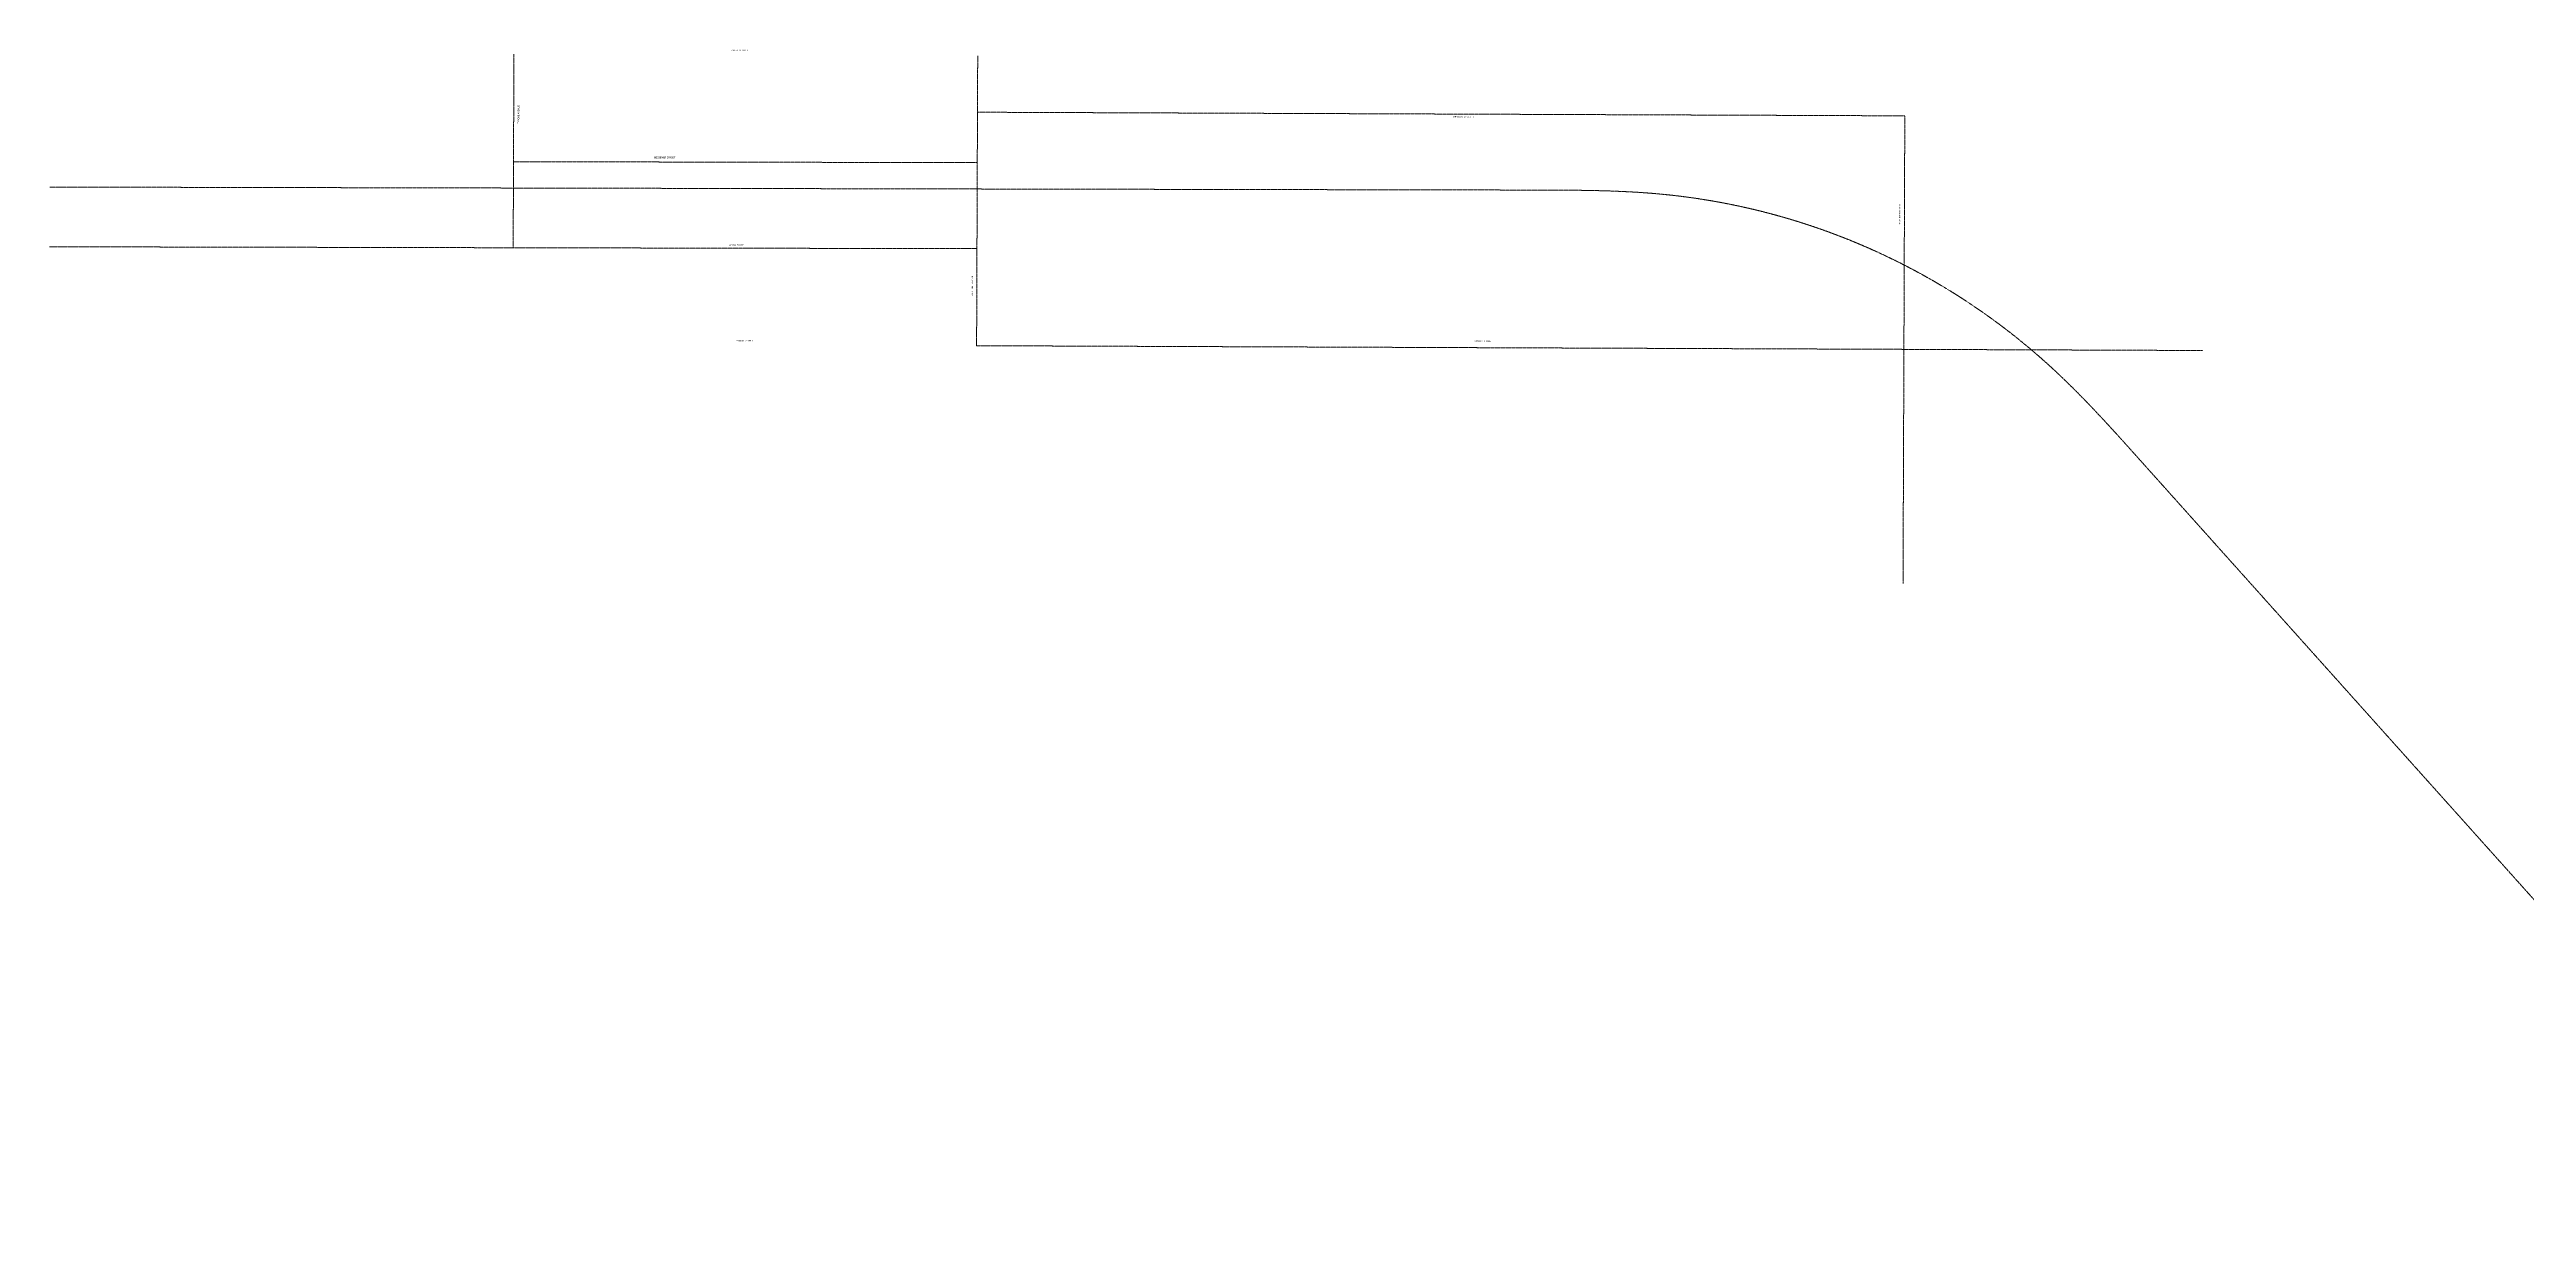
# Model space of a CAD drawing. Header units: feet. Extents: x 6396559 to 6445695, y 1882632 to 1888805.
# Drawn here: x 6425954 to 6433008, y 1885451 to 1888805 of the extents above; entities that cross this region are included whole.
import ezdxf

# ---------------------------------------------------------------- set-up
doc = ezdxf.new("R2010")
doc.units = ezdxf.units.FT
doc.header["$MEASUREMENT"] = 0
doc.linetypes.add('CENTER2', pattern=[1.125, 0.75, -0.125, 0.125, -0.125])
doc.layers.add('R-Row-Scl', color=5, linetype='CENTER2', lineweight=5)
doc.layers.add('R-Row-Sname', color=9, linetype='Continuous', lineweight=0)
doc.styles.add('G4_7 32', font='arial.ttf', dxfattribs={"height": 0.219})

msp = doc.modelspace()

# ---------------------------------------------------------------- linework, layer by layer
at = {"layer": 'R-Row-Scl'}
for p, q in [((6427274.3, 1888240.4), (6427276.4, 1888791.6)), ((6428597.2, 1888786.4, 695.8), (6428596.5, 1888626.3)), ((6428596.5, 1888626.3), (6428594, 1887961.5)), ((6431237.4, 1888616), (6428596.5, 1888626.3)), ((6431236, 1888266.8), (6431237.4, 1888616)), ((6427275.2, 1888485.4), (6428595.9, 1888482.7)), ((6425953.9, 1888243.2), (6427274.3, 1888240.4)), ((6427274.3, 1888240.4), (6428595, 1888237.8)), ((6431236, 1888266.8), (6431232.3, 1887284.8)), ((6432086.4, 1887947.8), (6428594, 1887961.5))]:
    msp.add_line(p, q, dxfattribs=at)
msp.add_lwpolyline([(6425954.6, 1888413.2), (6428595.7, 1888407.7), (6430203.7, 1888404.6, -0.000327), (6430233.7, 1888404.5, -0.000654), (6430263.7, 1888404.4, -0.000982), (6430293.7, 1888404.1, -0.001309), (6430323.1, 1888403.8, -0.001636), (6430353.1, 1888403.2, -0.001963), (6430383.1, 1888402.5, -0.002291), (6430413.1, 1888401.4, -0.002618), (6430443.1, 1888400.1, -0.002945), (6430473, 1888398.5, -0.003273), (6430502.9, 1888396.5, -0.003586), (6430532.7, 1888394, -0.167879), (6431671.2, 1887884.4, -0.003586), (6431692.8, 1887863.8, -0.003273), (6431714.2, 1887842.8, -0.002945), (6431735.4, 1887821.5, -0.002618), (6431756.4, 1887800.1, -0.002333), (6431777.5, 1887778, 0.009265), (6431797.3, 1887756.9, -0.001666), (6431818, 1887734.5, -0.001309), (6431837.9, 1887712.8, -0.000982), (6431858.1, 1887690.6, -0.000654), (6431878.2, 1887668.3, -0.000327), (6431898.2, 1887645.9)], format="xyb", dxfattribs=at)
msp.add_lwpolyline([(6431898.2, 1887645.9), (6433866, 1885450.9)], dxfattribs=at)

# ---------------------------------------------------------------- texts
at = {"layer": 'R-Row-Sname', "char_height": 4.38, "attachment_point": 1, "style": 'G4_7 32'}
for s, insert, width in [('CALVERT STREET', (6427895.4, 1888804.7), 68.775), ('BESSEMER STREET', (6427675.9, 1888499.6), 67.957), ('AETNA STREET', (6427889.1, 1888250.6), 74.988), ('OXNARD STREET', (6427909.9, 1887977.9), 76.037)]:
    msp.add_mtext(s, dxfattribs=dict(at, insert=insert, width=width))
for s, insert, width, rotation in [('TYRONE AVENUE', (6427287.3, 1888593.7), 56.049, 90), ('BESSEMER STREET', (6429952.1, 1888615.1), 69.863, 359.78549), ('WOODMAN AVENUE', (6431220.5, 1888307.2), 83.915, 90), ('HAZELTINE AVENUE', (6428579.5, 1888102.1), 69.863, 90), ('OXNARD STREET', (6430010.7, 1887977), 69.863, 359.78549)]:
    msp.add_mtext(s, dxfattribs=dict(at, insert=insert, width=width, rotation=rotation))

doc.saveas('drawing.dxf')
